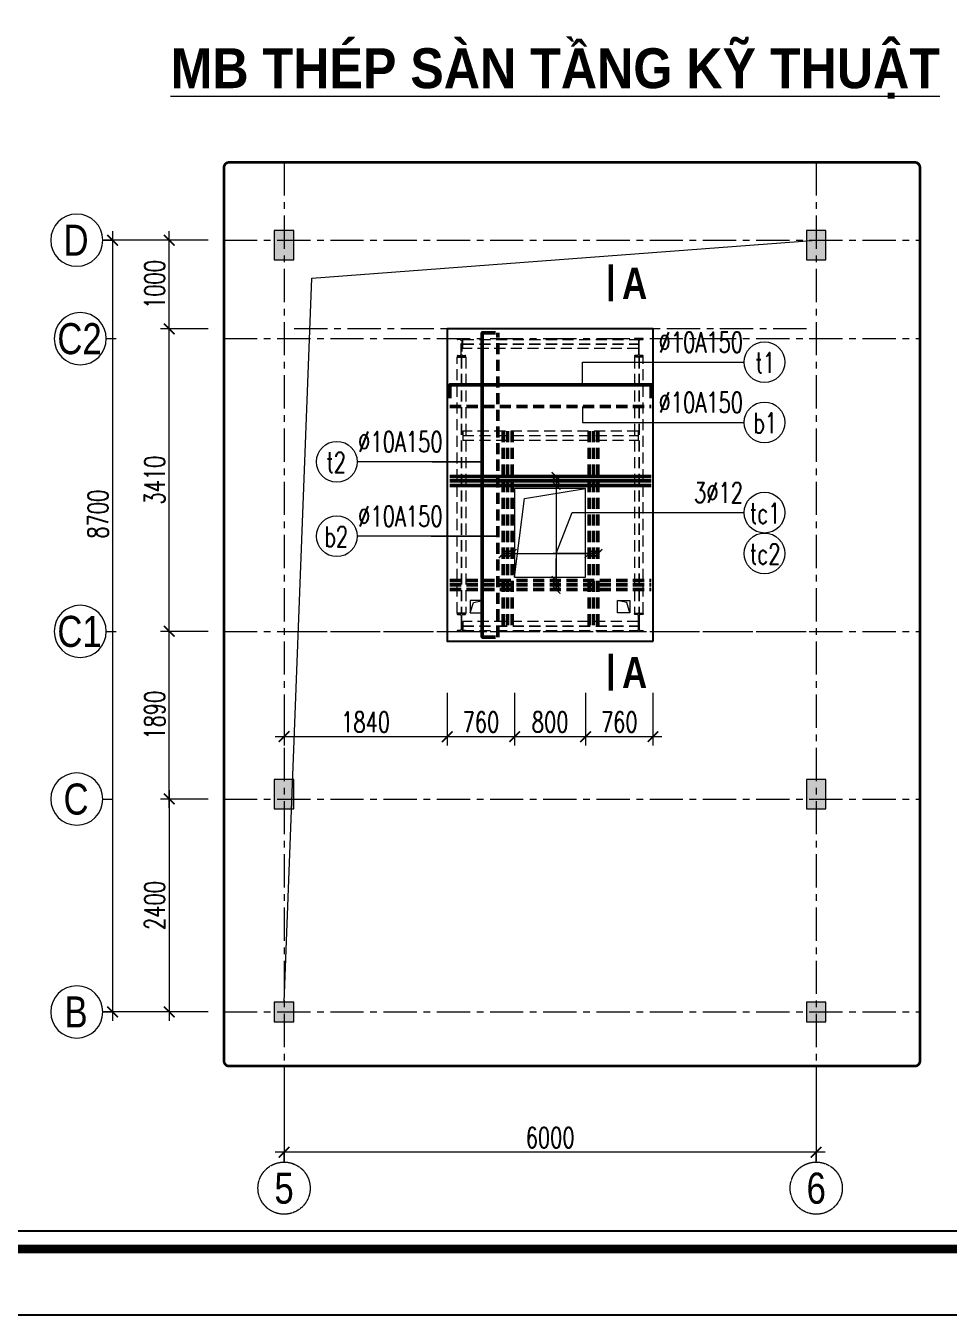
# Model space of a CAD drawing. Header units: millimetres. Extents: x 61738 to 439738, y 60858 to 151243.
# Drawn here: x 244148 to 254560, y 84100 to 98635 of the extents above; entities that cross this region are included whole.
import ezdxf
from ezdxf.enums import TextEntityAlignment as Align

# ---------------------------------------------------------------- set-up
doc = ezdxf.new("R2010")
doc.units = ezdxf.units.MM
doc.linetypes.add('CENTER', pattern=[2, 1.25, -0.25, 0.25, -0.25])
doc.linetypes.add('HIDDEN', pattern=[0.375, 0.25, -0.125])
for name, color, linetype, lineweight in [('1-THEP1', 1, 'Continuous', 50), ('10-TEXT', 4, 'Continuous', 15), ('3-THAY', 7, 'Continuous', 18), ('5-DUT', 2, 'HIDDEN', 15), ('6-TRUC', 8, 'CENTER', 9), ('7-HATCH', 8, 'Continuous', 13), ('8-DIM', 8, 'Continuous', 15), ('9-SO HIEU', 8, 'Continuous', 15), ('TEXT', 7, 'Continuous', 25)]:
    doc.layers.add(name, color=color, linetype=linetype, lineweight=lineweight)
for name, color, linetype in [('Khungbo', 32, 'Continuous'), ('KICHTHUOC', 8, 'Continuous'), ('NETTHAY', 9, 'Continuous')]:
    doc.layers.add(name, color=color, linetype=linetype)
doc.styles.add('A3 - Text 3.5', font='VnArialH.TTF', dxfattribs={"width": 0.8, "height": 350})
doc.styles.add('A3 - Text 4.5', font='VnArialH-Bold.TTF', dxfattribs={"width": 0.9, "height": 450})
doc.styles.add('A3-Text 2.3', font='vnsimli.shx', dxfattribs={"width": 0.7, "height": 230, "bigfont": 'vn.shx'})
doc.styles.add('A3-Text 3.5', font='VnArialH-Bold.TTF', dxfattribs={"width": 0.8, "height": 350})
doc.styles.add('S1', font='vnsimli.shx', dxfattribs={"width": 0.75})
doc.styles.add('T2', font='VnArialH.TTF', dxfattribs={"width": 0.8})
doc.dimstyles.new('A3-1-100', dxfattribs={"dimtxt": 200, "dimasz": 120, "dimexe": 100, "dimexo": 0, "dimgap": 50, "dimtad": 1, "dimdec": 0, "dimdsep": 49, "dimtxsty": 'A3-Text 2.3', "dimblk": 'ARCHTICK', "dimcen": 10, "dimdle": 100, "dimclrd": 8, "dimclre": 8, "dimclrt": 2, "dimadec": 0, "dimazin": 2, "dimtfac": 1, "dimtdec": 0, "dimtix": 1, "dimtmove": 1, "dimatfit": 3, "dimldrblk": 'DOT', "dimfxl": 1, "dimtolj": 1, "dimtzin": 0, "dimlwd": -1, "dimlwe": -1, "dimarcsym": 0})

# ---------------------------------------------------------------- blocks, each defined once
blk = doc.blocks.new('Truc Y')
at = {"layer": '10-TEXT', "color": 2}
blk.add_line((0, 0), (-150, 0), dxfattribs=at)
blk.add_circle((400, 0), 400, dxfattribs=at)
at = {"layer": '10-TEXT', "color": 2, "style": 'T2', "width": 0.8}
blk.add_attdef('A', text='', height=500, dxfattribs=at).set_placement((400, 13), align=Align.MIDDLE_CENTER)
blk = doc.blocks.new('_ArchTick')
at = {"color": 0, "linetype": 'ByBlock', "const_width": 0.15}
blk.add_lwpolyline([(-0.5, -0.5), (0.5, 0.5)], dxfattribs=at)
blk = doc.blocks.new('*D126')
at = {"layer": '8-DIM', "color": 8, "linetype": 'ByBlock', "ltscale": 100, "transparency": 16777216}
blk.add_line((245766, 89819), (245766, 91909), dxfattribs=at)
at = {"layer": '8-DIM', "color": 8, "ltscale": 100, "transparency": 16777216}
for p, q in [((246204, 91809), (245666, 91809)), ((246204, 89919), (245666, 89919))]:
    blk.add_line(p, q, dxfattribs=at)
at = {"layer": 'Defpoints', "color": 0, "ltscale": 100, "transparency": 16777216}
for p in [(245766, 91809), (246204, 91809), (246204, 89919)]:
    blk.add_point(p, dxfattribs=at)
at = {"layer": '8-DIM', "color": 8, "ltscale": 100, "transparency": 16777216, "xscale": 120, "yscale": 120, "zscale": 120}
for p, rotation in [((245766, 91809), 90), ((245766, 89919), 270)]:
    blk.add_blockref('_ArchTick', p, dxfattribs=dict(at, rotation=rotation))
at = {"layer": '8-DIM', "color": 2, "ltscale": 100, "transparency": 16777216, "insert": (245601, 90864), "char_height": 230, "attachment_point": 5, "rotation": 90, "style": 'A3-Text 2.3'}
blk.add_mtext('\\A1;1890', dxfattribs=at)
blk = doc.blocks.new('_Dot')
at = {"color": 0, "linetype": 'ByBlock', "lineweight": -2}
blk.add_line((-0.5, 0), (-1, 0), dxfattribs=at)
at = {"color": 0, "linetype": 'ByBlock', "const_width": 0.5}
blk.add_lwpolyline([(-0.25, 0, 1), (0.25, 0, 1)], format="xyb", close=True, dxfattribs=at)
blk = doc.blocks.new('*D127')
at = {"layer": '8-DIM', "color": 8, "ltscale": 100, "transparency": 16777216}
for p, q in [((246204, 95219), (245666, 95219)), ((246204, 91809), (245666, 91809))]:
    blk.add_line(p, q, dxfattribs=at)
at = {"layer": '8-DIM', "color": 8, "linetype": 'ByBlock', "ltscale": 100, "transparency": 16777216}
blk.add_line((245766, 91709), (245766, 95319), dxfattribs=at)
at = {"layer": 'Defpoints', "color": 0, "ltscale": 100, "transparency": 16777216}
for p in [(245766, 95219), (246204, 95219), (246204, 91809)]:
    blk.add_point(p, dxfattribs=at)
at = {"layer": '8-DIM', "color": 8, "ltscale": 100, "transparency": 16777216, "xscale": 120, "yscale": 120, "zscale": 120}
for p, rotation in [((245766, 95219), 90), ((245766, 91809), 270)]:
    blk.add_blockref('_ArchTick', p, dxfattribs=dict(at, rotation=rotation))
at = {"layer": '8-DIM', "color": 2, "ltscale": 100, "transparency": 16777216, "insert": (245601, 93514), "char_height": 230, "attachment_point": 5, "rotation": 90, "style": 'A3-Text 2.3'}
blk.add_mtext('\\A1;3410', dxfattribs=at)
blk = doc.blocks.new('*D128')
at = {"layer": '8-DIM', "color": 8, "linetype": 'ByBlock', "ltscale": 100, "transparency": 16777216}
blk.add_line((245766, 95119), (245766, 96319), dxfattribs=at)
at = {"layer": '8-DIM', "color": 8, "ltscale": 100, "transparency": 16777216}
for p, q in [((246204, 96219), (245666, 96219)), ((246204, 95219), (245666, 95219))]:
    blk.add_line(p, q, dxfattribs=at)
at = {"layer": 'Defpoints', "color": 0, "ltscale": 100, "transparency": 16777216}
for p in [(245766, 96219), (246204, 96219), (246204, 95219)]:
    blk.add_point(p, dxfattribs=at)
at = {"layer": '8-DIM', "color": 8, "ltscale": 100, "transparency": 16777216, "xscale": 120, "yscale": 120, "zscale": 120}
for p, rotation in [((245766, 96219), 90), ((245766, 95219), 270)]:
    blk.add_blockref('_ArchTick', p, dxfattribs=dict(at, rotation=rotation))
at = {"layer": '8-DIM', "color": 2, "ltscale": 100, "transparency": 16777216, "insert": (245601, 95719), "char_height": 230, "attachment_point": 5, "rotation": 90, "style": 'A3-Text 2.3'}
blk.add_mtext('\\A1;1000', dxfattribs=at)
blk = doc.blocks.new('*D129')
at = {"layer": '8-DIM', "color": 8, "linetype": 'ByBlock', "ltscale": 100, "transparency": 16777216}
blk.add_line((245127, 96319), (245127, 87419), dxfattribs=at)
at = {"layer": '8-DIM', "color": 8, "ltscale": 100, "transparency": 16777216}
for p, q in [((246204, 96219), (245027, 96219)), ((246204, 87519), (245027, 87519))]:
    blk.add_line(p, q, dxfattribs=at)
at = {"layer": 'Defpoints', "color": 0, "ltscale": 100, "transparency": 16777216}
for p in [(246204, 96219), (245127, 87519), (246204, 87519)]:
    blk.add_point(p, dxfattribs=at)
at = {"layer": '8-DIM', "color": 8, "ltscale": 100, "transparency": 16777216, "xscale": 120, "yscale": 120, "zscale": 120}
for p, rotation in [((245127, 96219), 90), ((245127, 87519), 270)]:
    blk.add_blockref('_ArchTick', p, dxfattribs=dict(at, rotation=rotation))
at = {"layer": '8-DIM', "color": 2, "ltscale": 100, "transparency": 16777216, "insert": (244962, 93130), "char_height": 230, "attachment_point": 5, "rotation": 90, "style": 'A3-Text 2.3'}
blk.add_mtext('\\A1;8700', dxfattribs=at)
blk = doc.blocks.new('*D130')
at = {"layer": '8-DIM', "color": 8, "linetype": 'ByBlock', "ltscale": 500, "transparency": 16777216}
blk.add_line((245766, 90019), (245766, 87419), dxfattribs=at)
at = {"layer": '8-DIM', "color": 8, "ltscale": 500, "transparency": 16777216}
for p, q in [((246204, 89919), (245666, 89919)), ((246204, 87519), (245666, 87519))]:
    blk.add_line(p, q, dxfattribs=at)
at = {"layer": 'Defpoints', "color": 0, "ltscale": 500, "transparency": 16777216}
for p in [(246204, 89919), (245766, 87519), (246204, 87519)]:
    blk.add_point(p, dxfattribs=at)
at = {"layer": '8-DIM', "color": 8, "ltscale": 500, "transparency": 16777216, "xscale": 120, "yscale": 120, "zscale": 120}
for p, rotation in [((245766, 89919), 90), ((245766, 87519), 270)]:
    blk.add_blockref('_ArchTick', p, dxfattribs=dict(at, rotation=rotation))
at = {"layer": '8-DIM', "color": 2, "ltscale": 500, "transparency": 16777216, "insert": (245601, 88719), "char_height": 230, "attachment_point": 5, "rotation": 90, "style": 'A3-Text 2.3'}
blk.add_mtext('\\A1;2400', dxfattribs=at)
blk = doc.blocks.new('Truc X')
at = {"layer": '6-TRUC', "color": 2}
blk.add_line((0, 0), (0, 150), dxfattribs=at)
blk.add_circle((0, -400), 400, dxfattribs=at)
at = {"layer": '6-TRUC', "color": 2, "style": 'A3 - Text 3.5', "width": 0.8}
blk.add_attdef('1', text='', height=500, dxfattribs=at).set_placement((-13, -400), align=Align.MIDDLE_CENTER)
blk = doc.blocks.new('*D131')
at = {"layer": '8-DIM', "color": 8, "ltscale": 100, "transparency": 16777216}
for p, q in [((247060, 86908), (247060, 85837)), ((253060, 86908), (253060, 85837))]:
    blk.add_line(p, q, dxfattribs=at)
at = {"layer": '8-DIM', "color": 8, "linetype": 'ByBlock', "ltscale": 100, "transparency": 16777216}
blk.add_line((253160, 85937), (246960, 85937), dxfattribs=at)
at = {"layer": 'Defpoints', "color": 0, "ltscale": 100, "transparency": 16777216}
for p in [(247060, 86908), (253060, 86908), (247060, 85937)]:
    blk.add_point(p, dxfattribs=at)
at = {"layer": '8-DIM', "color": 8, "ltscale": 100, "transparency": 16777216, "xscale": 120, "yscale": 120, "zscale": 120, "rotation": 180}
blk.add_blockref('_ArchTick', (247060, 85937), dxfattribs=at)
at = {"layer": '8-DIM', "color": 8, "ltscale": 100, "transparency": 16777216, "xscale": 120, "yscale": 120, "zscale": 120}
blk.add_blockref('_ArchTick', (253060, 85937), dxfattribs=at)
at = {"layer": '8-DIM', "color": 2, "ltscale": 100, "transparency": 16777216, "insert": (250060, 86102), "char_height": 230, "attachment_point": 5, "style": 'A3-Text 2.3'}
blk.add_mtext('\\A1;6000', dxfattribs=at)
blk = doc.blocks.new('*D132')
at = {"layer": '8-DIM', "color": 8, "ltscale": 500, "transparency": 16777216}
for p, q in [((248900, 91116), (248900, 90522)), ((249660, 91116), (249660, 90522))]:
    blk.add_line(p, q, dxfattribs=at)
at = {"layer": '8-DIM', "color": 8, "linetype": 'ByBlock', "ltscale": 500, "transparency": 16777216}
blk.add_line((248800, 90622), (249760, 90622), dxfattribs=at)
at = {"layer": 'Defpoints', "color": 0, "ltscale": 500, "transparency": 16777216}
for p in [(248900, 91116), (249660, 91116), (249660, 90622)]:
    blk.add_point(p, dxfattribs=at)
at = {"layer": '8-DIM', "color": 8, "ltscale": 500, "transparency": 16777216, "xscale": 120, "yscale": 120, "zscale": 120, "rotation": 180}
blk.add_blockref('_ArchTick', (248900, 90622), dxfattribs=at)
at = {"layer": '8-DIM', "color": 8, "ltscale": 500, "transparency": 16777216, "xscale": 120, "yscale": 120, "zscale": 120}
blk.add_blockref('_ArchTick', (249660, 90622), dxfattribs=at)
at = {"layer": '8-DIM', "color": 2, "ltscale": 500, "transparency": 16777216, "insert": (249280, 90787), "char_height": 230, "attachment_point": 5, "style": 'A3-Text 2.3'}
blk.add_mtext('\\A1;760', dxfattribs=at)
blk = doc.blocks.new('*D133')
at = {"layer": '8-DIM', "color": 8, "ltscale": 500, "transparency": 16777216}
for p, q in [((249660, 91116), (249660, 90522)), ((250460, 91116), (250460, 90522))]:
    blk.add_line(p, q, dxfattribs=at)
at = {"layer": '8-DIM', "color": 8, "linetype": 'ByBlock', "ltscale": 500, "transparency": 16777216}
blk.add_line((249560, 90622), (250560, 90622), dxfattribs=at)
at = {"layer": 'Defpoints', "color": 0, "ltscale": 500, "transparency": 16777216}
for p in [(249660, 91116), (250460, 91116), (250460, 90622)]:
    blk.add_point(p, dxfattribs=at)
at = {"layer": '8-DIM', "color": 8, "ltscale": 500, "transparency": 16777216, "xscale": 120, "yscale": 120, "zscale": 120, "rotation": 180}
blk.add_blockref('_ArchTick', (249660, 90622), dxfattribs=at)
at = {"layer": '8-DIM', "color": 8, "ltscale": 500, "transparency": 16777216, "xscale": 120, "yscale": 120, "zscale": 120}
blk.add_blockref('_ArchTick', (250460, 90622), dxfattribs=at)
at = {"layer": '8-DIM', "color": 2, "ltscale": 500, "transparency": 16777216, "insert": (250060, 90787), "char_height": 230, "attachment_point": 5, "style": 'A3-Text 2.3'}
blk.add_mtext('\\A1;800', dxfattribs=at)
blk = doc.blocks.new('*D134')
at = {"layer": '8-DIM', "color": 8, "ltscale": 500, "transparency": 16777216}
for p, q in [((250460, 91116), (250460, 90522)), ((251220, 91116), (251220, 90522))]:
    blk.add_line(p, q, dxfattribs=at)
at = {"layer": '8-DIM', "color": 8, "linetype": 'ByBlock', "ltscale": 500, "transparency": 16777216}
blk.add_line((250360, 90622), (251320, 90622), dxfattribs=at)
at = {"layer": 'Defpoints', "color": 0, "ltscale": 500, "transparency": 16777216}
for p in [(250460, 91116), (251220, 91116), (251220, 90622)]:
    blk.add_point(p, dxfattribs=at)
at = {"layer": '8-DIM', "color": 8, "ltscale": 500, "transparency": 16777216, "xscale": 120, "yscale": 120, "zscale": 120, "rotation": 180}
blk.add_blockref('_ArchTick', (250460, 90622), dxfattribs=at)
at = {"layer": '8-DIM', "color": 8, "ltscale": 500, "transparency": 16777216, "xscale": 120, "yscale": 120, "zscale": 120}
blk.add_blockref('_ArchTick', (251220, 90622), dxfattribs=at)
at = {"layer": '8-DIM', "color": 2, "ltscale": 500, "transparency": 16777216, "insert": (250840, 90787), "char_height": 230, "attachment_point": 5, "style": 'A3-Text 2.3'}
blk.add_mtext('\\A1;760', dxfattribs=at)
blk = doc.blocks.new('*D163')
at = {"layer": '8-DIM', "color": 8, "ltscale": 500, "transparency": 16777216}
for p, q in [((247060, 91098), (247060, 90522)), ((248900, 91098), (248900, 90522))]:
    blk.add_line(p, q, dxfattribs=at)
at = {"layer": '8-DIM', "color": 8, "linetype": 'ByBlock', "ltscale": 500, "transparency": 16777216}
blk.add_line((246960, 90622), (249000, 90622), dxfattribs=at)
at = {"layer": 'Defpoints', "color": 0, "ltscale": 500, "transparency": 16777216}
for p in [(247060, 91098), (248900, 91098), (248900, 90622)]:
    blk.add_point(p, dxfattribs=at)
at = {"layer": '8-DIM', "color": 8, "ltscale": 500, "transparency": 16777216, "xscale": 120, "yscale": 120, "zscale": 120, "rotation": 180}
blk.add_blockref('_ArchTick', (247060, 90622), dxfattribs=at)
at = {"layer": '8-DIM', "color": 8, "ltscale": 500, "transparency": 16777216, "xscale": 120, "yscale": 120, "zscale": 120}
blk.add_blockref('_ArchTick', (248900, 90622), dxfattribs=at)
at = {"layer": '8-DIM', "color": 2, "ltscale": 500, "transparency": 16777216, "insert": (247980, 90787), "char_height": 230, "attachment_point": 5, "style": 'A3-Text 2.3'}
blk.add_mtext('\\A1;1840', dxfattribs=at)
blk = doc.blocks.new('Mat cat KC - Dung')
at = {"layer": '10-TEXT', "color": 2, "const_width": 50}
blk.add_lwpolyline([(0, 418), (0, 0)], dxfattribs=at)
at = {"layer": '10-TEXT', "color": 3, "ltscale": 500, "style": 'A3-Text 3.5', "width": 0.8}
blk.add_attdef('1', (127, 29), '', height=350, dxfattribs=at)
blk = doc.blocks.new('CDS12')
at = {"layer": 'Defpoints'}
blk.add_lwpolyline([(91835, 363353), (49835, 363353), (49835, 393053), (91835, 393053)], close=True, dxfattribs=at)
at = {"layer": 'Khungbo', "color": 1, "const_width": 100}
blk.add_lwpolyline([(91094, 364100), (50996, 364100), (50996, 392312), (91094, 392312)], close=True, dxfattribs=at)
at = {"layer": 'Khungbo', "color": 1}
blk.add_lwpolyline([(90894, 364300), (51196, 364300), (51196, 392112), (90894, 392112)], close=True, dxfattribs=at)

msp = doc.modelspace()

# ---------------------------------------------------------------- hatches: boundary and pattern name
at = {"layer": '7-HATCH', "ltscale": 400}
h = msp.add_hatch(color=256, dxfattribs=at)
h.dxf.hatch_style = 1
h.paths.add_polyline_path([(247170.3, 96328.6), (246950.3, 96328.6), (246950.3, 95998.6), (247170.3, 95998.6)])
h = msp.add_hatch(color=256, dxfattribs=at)
h.dxf.hatch_style = 1
h.paths.add_polyline_path([(253170.3, 96328.6), (252950.3, 96328.6), (252950.3, 95998.6), (253170.3, 95998.6)])
h = msp.add_hatch(color=256, dxfattribs=at)
h.dxf.hatch_style = 1
h.paths.add_polyline_path([(247156.9, 90138.6), (246950.3, 90138.6), (246950.3, 89808.6), (247144.2, 89808.6)])
h.paths.add_polyline_path([(247170.3, 90138.6), (247156.9, 90138.6), (247144.2, 89808.6), (247170.3, 89808.6)])
h = msp.add_hatch(color=256, dxfattribs=at)
h.dxf.hatch_style = 1
h.paths.add_polyline_path([(253170.3, 90138.6), (252950.3, 90138.6), (252950.3, 89808.6), (253170.3, 89808.6)])
h = msp.add_hatch(color=256, dxfattribs=at)
h.dxf.hatch_style = 1
h.paths.add_polyline_path([(246950.3, 87408.6), (247170.3, 87408.6), (247170.3, 87628.6), (246950.3, 87628.6)])
h = msp.add_hatch(color=256, dxfattribs=at)
h.dxf.hatch_style = 1
h.paths.add_polyline_path([(252950.3, 87628.6), (252950.3, 87408.6), (253170.3, 87408.6), (253170.3, 87628.6)])

# ---------------------------------------------------------------- linework, layer by layer
at = {"layer": '1-THEP1', "ltscale": 500}
for points in [[(249444.4, 95174.7), (249294.4, 95174.7), (249294.4, 91744.8), (249444.4, 91744.8)], [(248931.2, 94439.4), (248931.2, 94589.4), (251201.1, 94589.4), (251201.1, 94439.4)], [(248931.2, 93554.9), (251201.1, 93554.9)], [(248931.2, 93504.9), (251201.1, 93504.9)], [(248931.2, 93454.9), (251201.1, 93454.9)]]:
    msp.add_lwpolyline(points, dxfattribs=at)
at = {"layer": '1-THEP1', "linetype": 'HIDDEN', "ltscale": 500}
for points in [[(249471.8, 91744.8), (249471.8, 95174.7)], [(248931.2, 94343.8), (251201.1, 94343.8)], [(249531.3, 94065.6), (249531.3, 91818.5)], [(249581.3, 94065.6), (249581.3, 91818.5)], [(249631.3, 94065.6), (249631.3, 91818.5)], [(250499.4, 94065.6), (250499.4, 91818.5)], [(250549.4, 94065.6), (250549.4, 91818.5)], [(250599.4, 94065.6), (250599.4, 91818.5)], [(248931.2, 92382.2), (251201.1, 92382.2)], [(248931.2, 92332.2), (251201.1, 92332.2)], [(248931.2, 92282.2), (251201.1, 92282.2)]]:
    msp.add_lwpolyline(points, dxfattribs=at)
at = {"layer": '3-THAY'}
for points in [[(246950.3, 95998.6), (247170.3, 95998.6), (247170.3, 96328.6), (246950.3, 96328.6)], [(246950.3, 95998.6), (247170.3, 95998.6), (247170.3, 96328.6), (246950.3, 96328.6)], [(252950.3, 95998.6), (253170.3, 95998.6), (253170.3, 96328.6), (252950.3, 96328.6)], [(252950.3, 95998.6), (253170.3, 95998.6), (253170.3, 96328.6), (252950.3, 96328.6)], [(246950.3, 89808.6), (247170.3, 89808.6), (247170.3, 90138.6), (246950.3, 90138.6)], [(246950.3, 89808.6), (247170.3, 89808.6), (247170.3, 90138.6), (246950.3, 90138.6)], [(252950.3, 89808.6), (253170.3, 89808.6), (253170.3, 90138.6), (252950.3, 90138.6)], [(252950.3, 89808.6), (253170.3, 89808.6), (253170.3, 90138.6), (252950.3, 90138.6)], [(246950.3, 87408.6), (247170.3, 87408.6), (247170.3, 87628.6), (246950.3, 87628.6)], [(246950.3, 87408.6), (247170.3, 87408.6), (247170.3, 87628.6), (246950.3, 87628.6)], [(252950.3, 87408.6), (253170.3, 87408.6), (253170.3, 87628.6), (252950.3, 87628.6)], [(252950.3, 87408.6), (253170.3, 87408.6), (253170.3, 87628.6), (252950.3, 87628.6)]]:
    msp.add_lwpolyline(points, close=True, dxfattribs=at)
at = {"layer": '3-THAY', "ltscale": 500}
for points in [[(247060.3, 87628.6), (247374.5, 95789.8), (253060.3, 96218.6)], [(249660.3, 92418.6), (249770.1, 93306.1), (250460.3, 93418.6)], [(249160.3, 92018.6), (249196.7, 92134.8), (249300.3, 92158.6)], [(250960.2, 92018.6), (250923.9, 92134.8), (250820.2, 92158.6)]]:
    msp.add_lwpolyline(points, dxfattribs=at)
at = {"layer": '3-THAY'}
for points in [[(251110.3, 95108.6), (251010.3, 95108.6), (251010.3, 95108.6, 0.4142136), (251020.3, 95098.6), (251045.3, 95098.6, -0.4142136), (251055.3, 95088.6), (251055.3, 94928.6, -0.4142136), (251045.3, 94918.6), (251020.3, 94918.6, 0.4142136), (251010.3, 94908.6), (251010.3, 94908.6), (251110.3, 94908.6), (251110.3, 94908.6, 0.4142136), (251100.3, 94918.6), (251075.3, 94918.6, -0.4142136), (251065.3, 94928.6), (251065.3, 95088.6, -0.4142136), (251075.3, 95098.6), (251100.3, 95098.6, 0.4142136), (251110.3, 95108.6)], [(249010.3, 91808.6), (249110.3, 91808.6), (249110.3, 91808.6, 0.4142136), (249100.3, 91818.6), (249075.3, 91818.6, -0.4142136), (249065.3, 91828.6), (249065.3, 91988.6, -0.4142136), (249075.3, 91998.6), (249100.3, 91998.6, 0.4142136), (249110.3, 92008.6), (249110.3, 92008.6), (249010.3, 92008.6), (249010.3, 92008.6, 0.4142136), (249020.3, 91998.6), (249045.3, 91998.6, -0.4142136), (249055.3, 91988.6), (249055.3, 91828.6, -0.4142136), (249045.3, 91818.6), (249020.3, 91818.6, 0.4142136), (249010.3, 91808.6)], [(251110.3, 91808.6), (251010.3, 91808.6), (251010.3, 91808.6, -0.4142136), (251020.3, 91818.6), (251045.3, 91818.6, 0.4142136), (251055.3, 91828.6), (251055.3, 91988.6, 0.4142136), (251045.3, 91998.6), (251020.3, 91998.6, -0.4142136), (251010.3, 92008.6), (251010.3, 92008.6), (251110.3, 92008.6), (251110.3, 92008.6, -0.4142136), (251100.3, 91998.6), (251075.3, 91998.6, 0.4142136), (251065.3, 91988.6), (251065.3, 91828.6, 0.4142136), (251075.3, 91818.6), (251100.3, 91818.6, -0.4142136), (251110.3, 91808.6)]]:
    msp.add_lwpolyline(points, format="xyb", close=True, dxfattribs=at)
at = {"layer": '3-THAY', "ltscale": 500}
for points in [[(249660.3, 93418.6), (249660.3, 92418.6), (250460.3, 92418.6), (250460.3, 93418.6)], [(249160.3, 92018.6), (249300.3, 92018.6), (249300.3, 92158.6), (249160.3, 92158.6)], [(250960.2, 92018.6), (250820.2, 92018.6), (250820.2, 92158.6), (250960.2, 92158.6)]]:
    msp.add_lwpolyline(points, close=True, dxfattribs=at)
at = {"layer": '5-DUT', "ltscale": 500, "const_width": 30}
msp.add_lwpolyline([(246442.5, 97096.2), (254170.3, 97096.2, -0.4142136), (254230.3, 97036.2), (254230.3, 86967.7, -0.4142136), (254170.3, 86907.7), (246442.5, 86907.7, -0.4142136), (246382.5, 86967.7), (246382.5, 97036.2, -0.4142136)], format="xyb", close=True, dxfattribs=at)
at = {"layer": '5-DUT', "ltscale": 500}
msp.add_lwpolyline([(249010.3, 95108.6), (249110.3, 95108.6), (249110.3, 95108.6, -0.4142136), (249100.3, 95098.6), (249075.3, 95098.6, 0.4142136), (249065.3, 95088.6), (249065.3, 94928.6, 0.4142136), (249075.3, 94918.6), (249100.3, 94918.6, -0.4142136), (249110.3, 94908.6), (249110.3, 94908.6), (249010.3, 94908.6), (249010.3, 94908.6, -0.4142136), (249020.3, 94918.6), (249045.3, 94918.6, 0.4142136), (249055.3, 94928.6), (249055.3, 95088.6, 0.4142136), (249045.3, 95098.6), (249020.3, 95098.6, -0.4142136), (249010.3, 95108.6)], format="xyb", close=True, dxfattribs=at)
for points in [[(251055.3, 94998.6), (249075.3, 94998.6), (249075.3, 95098.6), (251045.3, 95098.6)], [(249075.3, 95048.6), (251055.3, 95048.6)], [(249075.3, 95045.6), (251055.3, 95045.6)], [(249010.3, 92013.8), (249010.3, 94898.5), (249110.3, 94898.5), (249110.3, 92013.8), (249010.3, 92013.8)], [(249057.3, 94898.5), (249057.3, 92013.8)], [(249060.3, 94898.5), (249060.3, 92013.8)], [(251110.2, 92013.8), (251110.2, 94898.5), (251010.2, 94898.5), (251010.2, 92013.8), (251110.2, 92013.8)], [(251060.2, 94898.5), (251060.2, 92013.8)], [(251063.2, 94898.5), (251063.2, 92013.8)], [(251055.3, 94065.6), (249075.3, 94065.6), (249075.3, 93965.6), (251055.3, 93965.6), (251055.3, 94065.6)], [(249075.3, 94018.6), (251055.3, 94018.6)], [(249075.3, 94015.6), (251055.3, 94015.6)], [(251055.3, 91918.5), (249075.3, 91918.5), (249075.3, 91818.5), (251045.3, 91818.5)], [(249075.3, 91871.5), (251055.3, 91871.5)], [(249075.3, 91868.5), (251055.3, 91868.5)]]:
    msp.add_lwpolyline(points, dxfattribs=at)
at = {"layer": '6-TRUC', "ltscale": 300}
for p, q in [((247060.3, 97096.2), (247060.3, 86907.7)), ((253060.3, 97096.2), (253060.3, 86907.7)), ((246382.5, 96218.6), (254230.3, 96218.6)), ((252950.3, 95218.6), (247170.3, 95218.6)), ((246382.5, 95108.6), (254230.3, 95108.6)), ((248900.3, 95108.6), (248900.3, 91808.6)), ((251220.3, 91808.6), (251220.3, 95108.6)), ((246382.5, 91808.6), (254230.3, 91808.6)), ((247170.3, 91808.6), (252950.3, 91808.6)), ((246382.5, 89918.6), (254230.3, 89918.6)), ((246382.5, 87518.6), (254230.3, 87518.6))]:
    msp.add_line(p, q, dxfattribs=at)
msp.add_lwpolyline([(251220.3, 91698.6), (251220.3, 95218.6), (248900.3, 95218.6), (248900.3, 91698.6)], close=True, dxfattribs=at)
at = {"layer": '9-SO HIEU'}
for centre in [(252476.9, 94843.3), (252476.9, 94164.2), (247655.4, 93720.7), (252476.9, 93147.2), (247655.4, 92881.6), (252476.9, 92687.2)]:
    msp.add_circle(centre, 230, dxfattribs=at)
at = {"layer": 'NETTHAY'}
msp.add_lwpolyline([(251220.3, 91698.6), (251220.3, 95218.6), (248900.3, 95218.6), (248900.3, 91698.6)], close=True, dxfattribs=at)

# ---------------------------------------------------------------- block references
at = {"layer": '8-DIM'}
for p in [(250744.4, 95528.2), (250744.4, 91140.7)]:
    msp.add_blockref('Mat cat KC - Dung', p, dxfattribs=at).add_auto_attribs({'1': 'a'})
at = {"layer": 'KICHTHUOC'}
msp.add_blockref('CDS12', (179903.3, -279252.9), dxfattribs=at)
ref = msp.add_blockref('Truc Y', (245016.9, 96218.6), dxfattribs=dict(at, xscale=-0.7349999999569263, yscale=0.7349999999423744, zscale=0.7349999999511055))
ref.add_attrib('A', 'D', dxfattribs={"layer": 'TEXT', "height": 350, "style": 'T2', "width": 0.8}).set_placement((244715.1, 96218.6), align=Align.MIDDLE_CENTER)
ref = msp.add_blockref('Truc Y', (245056.1, 95108.6), dxfattribs=dict(at, xscale=-0.7349999999569263, yscale=0.7349999999423744, zscale=0.7349999999511055))
ref.add_attrib('A', 'c2', dxfattribs={"layer": 'TEXT', "height": 350, "style": 'T2', "width": 0.8}).set_placement((244754.3, 95108.6), align=Align.MIDDLE_CENTER)
ref = msp.add_blockref('Truc Y', (245056.1, 91808.6), dxfattribs=dict(at, xscale=-0.7349999999569263, yscale=0.7349999999423744, zscale=0.7349999999511055))
ref.add_attrib('A', 'c1', dxfattribs={"layer": 'TEXT', "height": 350, "style": 'T2', "width": 0.8}).set_placement((244754.3, 91808.6), align=Align.MIDDLE_CENTER)
ref = msp.add_blockref('Truc Y', (245016.9, 89918.6), dxfattribs=dict(at, xscale=-0.7349999999569263, yscale=0.7349999999423744, zscale=0.7349999999511055))
ref.add_attrib('A', 'c', dxfattribs={"layer": 'TEXT', "height": 350, "style": 'T2', "width": 0.8}).set_placement((244715.1, 89918.6), align=Align.MIDDLE_CENTER)
ref = msp.add_blockref('Truc Y', (245016.9, 87518.6), dxfattribs=dict(at, xscale=-0.7349999999569263, yscale=0.7349999999423744, zscale=0.7349999999511055))
ref.add_attrib('A', 'B', dxfattribs={"layer": 'TEXT', "height": 350, "style": 'T2', "width": 0.8}).set_placement((244715.1, 87518.6), align=Align.MIDDLE_CENTER)
ref = msp.add_blockref('Truc X', (247060.3, 85826.3), dxfattribs=dict(at, xscale=0.7349999999569263, yscale=0.7349999999569263, zscale=0.7349999999569263))
ref.add_attrib('1', '5', dxfattribs={"layer": 'TEXT', "color": 2, "height": 350, "style": 'A3 - Text 3.5', "width": 0.8}).set_placement((247060.3, 85532.3), align=Align.MIDDLE_CENTER)
ref = msp.add_blockref('Truc X', (253060.3, 85826.3), dxfattribs=dict(at, xscale=0.7349999999569263, yscale=0.7349999999569263, zscale=0.7349999999569263))
ref.add_attrib('1', '6', dxfattribs={"layer": 'TEXT', "color": 2, "height": 350, "style": 'A3 - Text 3.5', "width": 0.8}).set_placement((253060.3, 85532.3), align=Align.MIDDLE_CENTER)

# ---------------------------------------------------------------- texts
at = {"layer": '10-TEXT'}
for s, height, style, width, p in [('%%Umb thÐp SµN TÇNG kü thuËt', 450, 'A3 - Text 4.5', 0.9, (250118.2, 97932)), ('t1', 230, 'S1', 0.7, (252484.6, 94721.9)), ('b1', 230, 'S1', 0.7, (252484.6, 94042.9)), ('t2', 230, 'S1', 0.7, (247647.7, 93599.4)), ('tc1', 230, 'S1', 0.7, (252484.6, 93025.9)), ('b2', 230, 'S1', 0.7, (247647.7, 92760.3)), ('tc2', 230, 'S1', 0.7, (252484.6, 92565.9))]:
    msp.add_text(s, height=height, dxfattribs=dict(at, style=style, width=width)).set_placement(p, align=Align.CENTER)
at = {"layer": '10-TEXT', "style": 'S1', "width": 0.7}
for s, p in [('`10A150', (252235.1, 94953.6)), ('`10A150', (252235.1, 94274.5)), ('`10A150', (248847.9, 93831)), ('3`12', (252235.1, 93257.5)), ('`10A150', (248847.9, 92991.9))]:
    msp.add_text(s, height=230, dxfattribs=at).set_placement(p, align=Align.RIGHT)

# ---------------------------------------------------------------- dimensions: what is measured, and where the dimension line sits
at = {"layer": '8-DIM', "ltscale": 100}
dim = msp.add_linear_dim(base=(245127.2, 87518.6), p1=(246204, 96218.6), p2=(246204, 87518.6), angle=90, dimstyle='A3-1-100', dxfattribs=at)
dim.commit()
dim.dimension.update_dxf_attribs({"geometry": '*D129', "text_midpoint": (245127.2, 93130), "dimtype": 160})
for base, p1, p2, picture, middle in [((245766.4, 96218.6), (246204, 95218.6), (246204, 96218.6), '*D128', (245601.4, 95718.6)), ((245766.4, 95218.6), (246204, 91808.6), (246204, 95218.6), '*D127', (245601.4, 93513.6)), ((245766.4, 91808.6), (246204, 89918.6), (246204, 91808.6), '*D126', (245601.4, 90863.6))]:
    dim = msp.add_linear_dim(base=base, p1=p1, p2=p2, angle=90, dimstyle='A3-1-100', dxfattribs=at)
    dim.commit()
    dim.dimension.update_dxf_attribs({"geometry": picture, "text_midpoint": middle})
at = {"layer": '8-DIM', "ltscale": 500}
for base, p1, p2, picture, middle in [((248900.3, 90621.6), (247060.3, 91097.8), (248900.3, 91097.8), '*D163', (247980.3, 90786.6)), ((249660.3, 90621.6), (248900.3, 91116.2), (249660.3, 91116.2), '*D132', (249280.3, 90786.6)), ((250460.3, 90621.6), (249660.3, 91116.2), (250460.3, 91116.2), '*D133', (250060.3, 90786.6)), ((251220.3, 90621.6), (250460.3, 91116.2), (251220.3, 91116.2), '*D134', (250840.3, 90786.6))]:
    dim = msp.add_linear_dim(base=base, p1=p1, p2=p2, dimstyle='A3-1-100', dxfattribs=at)
    dim.commit()
    dim.dimension.update_dxf_attribs({"geometry": picture, "text_midpoint": middle})
dim = msp.add_linear_dim(base=(245766.4, 87518.6), p1=(246204, 89918.6), p2=(246204, 87518.6), angle=90, dimstyle='A3-1-100', dxfattribs=at)
dim.commit()
dim.dimension.update_dxf_attribs({"geometry": '*D130', "text_midpoint": (245601.4, 88718.6)})
at = {"layer": '8-DIM', "ltscale": 100}
dim = msp.add_linear_dim(base=(247060.3, 85936.6), p1=(253060.3, 86907.7), p2=(247060.3, 86907.7), dimstyle='A3-1-100', dxfattribs=at)
dim.commit()
dim.dimension.update_dxf_attribs({"geometry": '*D131', "text_midpoint": (250060.3, 86101.6)})

# ---------------------------------------------------------------- leaders
at = {"layer": '9-SO HIEU', "ltscale": 500}
for points, override in [([(250423.9, 94589.4), (250423.9, 94843.3), (252246.9, 94843.3)], {"dimasz": 100, "dimtad": 0, "dimldrblk": 'None'}), ([(250423.9, 94343.8), (250423.9, 94164.2), (252246.9, 94164.2)], {"dimasz": 100, "dimtad": 0, "dimldrblk": 'None'}), ([(248729.5, 93720.7), (249294.4, 93720.7), (247885.4, 93720.7)], {"dimasz": 100, "dimtad": 0, "dimldrblk": 'None'}), ([(250127.1, 93554.9), (250127.1, 92282.2)], {"dimasz": 100, "dimgap": 50, "dimtad": 0, "dimldrblk": 'ArchTick'}), ([(250127.1, 93504.9), (250127.1, 93203)], {"dimasz": 100, "dimgap": 50, "dimtad": 0, "dimldrblk": 'ArchTick'}), ([(250127.1, 93454.9), (250127.1, 93100.5)], {"dimasz": 100, "dimgap": 50, "dimtad": 0, "dimldrblk": 'ArchTick'}), ([(250127.1, 92685.8), (250307, 93147.2), (252246.9, 93147.2)], {"dimasz": 100, "dimtad": 0, "dimldrblk": 'None'}), ([(248718.8, 92881.6), (249471.8, 92881.6), (247885.4, 92881.6)], {"dimasz": 100, "dimtad": 0, "dimldrblk": 'None'}), ([(249531.3, 92685.8), (250549.4, 92685.8)], {"dimasz": 100, "dimgap": 50, "dimtad": 0, "dimldrblk": 'ArchTick'}), ([(249581.3, 92685.8), (249631.3, 92685.8)], {"dimasz": 100, "dimgap": 50, "dimtad": 0, "dimldrblk": 'ArchTick'}), ([(249581.3, 92685.8), (249999.4, 92685.8)], {"dimasz": 100, "dimgap": 50, "dimtad": 0, "dimldrblk": 'ArchTick'}), ([(249631.3, 92685.8), (250127.1, 92685.8)], {"dimasz": 100, "dimgap": 50, "dimtad": 0, "dimldrblk": 'ArchTick'}), ([(250549.4, 92685.8), (250092.9, 92685.8)], {"dimasz": 100, "dimgap": 50, "dimtad": 0, "dimldrblk": 'ArchTick'}), ([(250499.4, 92685.8), (250127.1, 92685.8)], {"dimasz": 100, "dimgap": 50, "dimtad": 0, "dimldrblk": 'ArchTick'}), ([(250599.4, 92685.8), (250127.1, 92685.8)], {"dimasz": 100, "dimgap": 50, "dimtad": 0, "dimldrblk": 'ArchTick'}), ([(250127.1, 92382.2), (250127.1, 92628.8)], {"dimasz": 100, "dimgap": 50, "dimtad": 0, "dimldrblk": 'ArchTick'}), ([(250127.1, 92282.2), (250127.1, 92555.9)], {"dimasz": 100, "dimgap": 50, "dimtad": 0, "dimldrblk": 'ArchTick'}), ([(250127.1, 92332.2), (250127.1, 92555.9)], {"dimasz": 100, "dimgap": 50, "dimtad": 0, "dimldrblk": 'ArchTick'})]:
    msp.add_leader(points, dimstyle='A3-1-100', override=override, dxfattribs=at)

doc.saveas('drawing.dxf')
